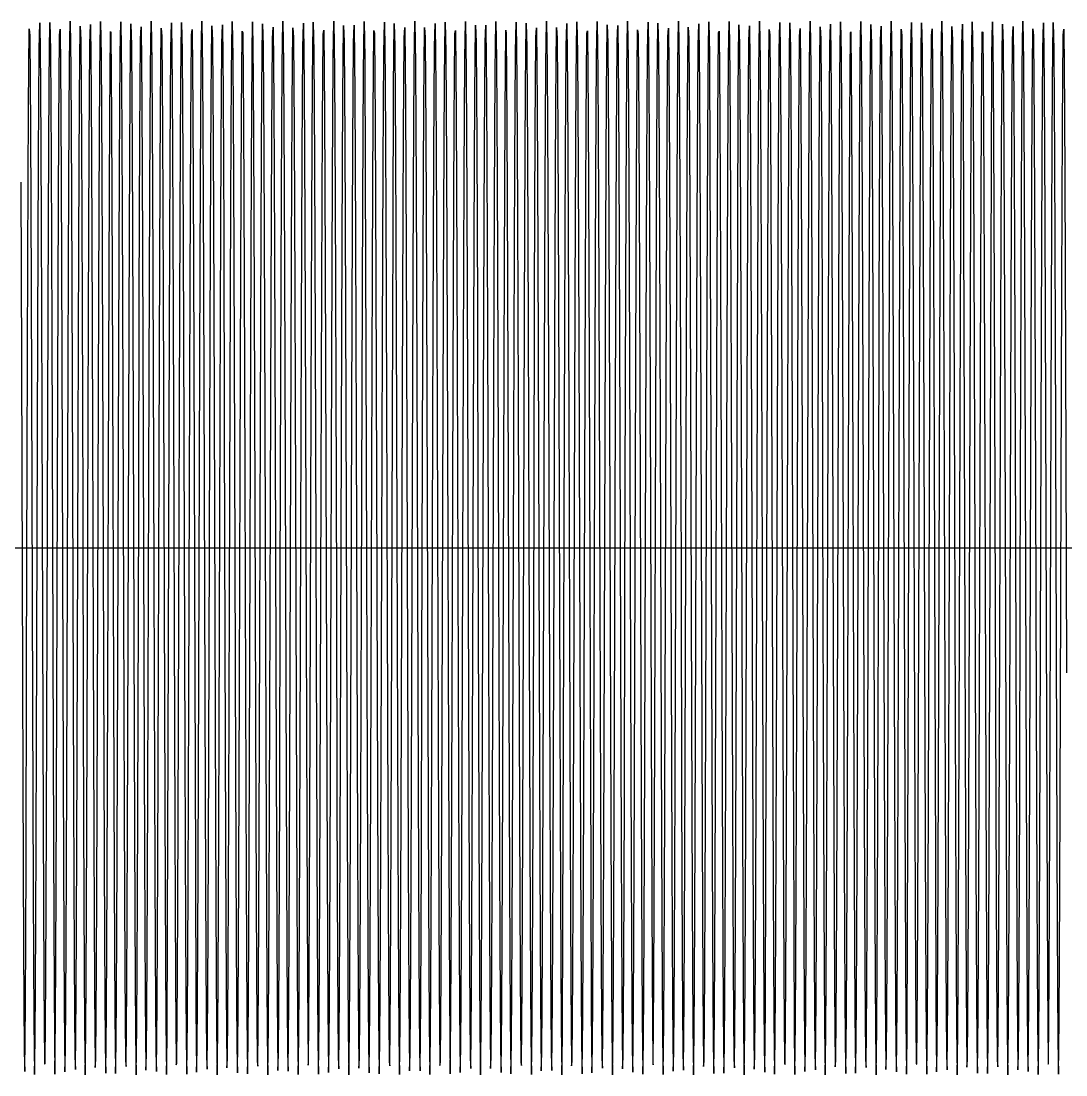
# Model space of a CAD drawing. Header units: metres. Extents: x 5 to 509, y -1 to 159.
# Drawn here: x 396.14 to 412, y 95 to 111 of the extents above; entities that cross this region are included whole.
import ezdxf

# ---------------------------------------------------------------- set-up
doc = ezdxf.new("R2010")
doc.units = ezdxf.units.M
doc.layers.add('BASE', color=8, linetype='Continuous')
doc.layers.add('WAVE', color=7, linetype='Continuous')

msp = doc.modelspace()

# ---------------------------------------------------------------- linework, layer by layer
at = {"layer": 'BASE'}
msp.add_line((29, 103), (501, 103), dxfattribs=at)
at = {"layer": 'WAVE'}
msp.add_lwpolyline([(396.135, 108.554), (396.145, 105.81), (396.155, 102.604), (396.165, 99.463), (396.175, 96.904), (396.185, 95.348), (396.195, 95.05), (396.205, 96.061), (396.215, 98.213), (396.225, 101.152), (396.235, 104.395), (396.245, 107.409), (396.255, 109.698), (396.265, 110.884), (396.275, 110.774), (396.285, 109.385), (396.295, 106.945), (396.305, 103.857), (396.315, 100.627), (396.325, 97.788), (396.335, 95.806), (396.345, 95.008), (396.355, 95.524), (396.365, 97.271), (396.375, 99.959), (396.385, 103.148), (396.395, 106.313), (396.405, 108.932), (396.415, 110.576), (396.425, 110.973), (396.435, 110.059), (396.445, 107.983), (396.455, 105.088), (396.465, 101.849), (396.475, 98.799), (396.485, 96.441), (396.495, 95.161), (396.505, 95.171), (396.515, 96.469), (396.525, 98.841), (396.535, 101.898), (396.545, 105.135), (396.555, 108.022), (396.565, 110.082), (396.575, 110.977), (396.585, 110.56), (396.595, 108.899), (396.605, 106.268), (396.615, 103.099), (396.625, 99.914), (396.635, 97.236), (396.645, 95.507), (396.655, 95.01), (396.665, 95.828), (396.675, 97.825), (396.685, 100.674), (396.695, 103.905), (396.705, 106.988), (396.715, 109.414), (396.725, 110.785), (396.735, 110.876), (396.745, 109.671), (396.755, 107.368), (396.765, 104.347), (396.775, 101.104), (396.785, 98.173), (396.795, 96.036), (396.805, 95.045), (396.815, 95.362), (396.825, 96.936), (396.835, 99.507), (396.845, 102.653), (396.855, 105.856), (396.865, 108.589), (396.875, 110.403), (396.885, 110.998), (396.895, 110.278), (396.905, 108.361), (396.915, 105.562), (396.925, 102.341), (396.935, 99.229), (396.945, 96.737), (396.955, 95.275), (396.965, 95.084), (396.975, 96.196), (396.985, 98.427), (396.995, 101.41), (397.005, 104.654), (397.015, 107.627), (397.025, 109.838), (397.035, 110.925), (397.045, 110.708), (397.055, 109.222), (397.065, 106.714), (397.075, 103.594), (397.085, 100.376), (397.095, 97.591), (397.105, 95.695), (397.115, 95.001), (397.125, 95.622), (397.135, 97.458), (397.145, 100.205), (397.155, 103.412), (397.165, 106.551), (397.175, 109.106), (397.185, 110.657), (397.195, 110.948), (397.205, 109.931), (397.215, 107.774), (397.225, 104.832), (397.235, 101.589), (397.245, 98.577), (397.255, 96.293), (397.265, 95.113), (397.275, 95.23), (397.285, 96.625), (397.295, 99.069), (397.305, 102.16), (397.315, 105.388), (397.325, 108.224), (397.335, 110.201), (397.345, 110.993), (397.355, 110.47), (397.365, 108.718), (397.375, 106.026), (397.385, 102.835), (397.395, 99.672), (397.405, 97.057), (397.415, 95.419), (397.425, 95.028), (397.435, 95.949), (397.445, 98.029), (397.455, 100.928), (397.465, 104.167), (397.475, 107.214), (397.485, 109.568), (397.495, 110.842), (397.505, 110.825), (397.515, 109.521), (397.525, 107.145), (397.535, 104.086), (397.545, 100.849), (397.555, 97.966), (397.565, 95.91), (397.575, 95.021), (397.585, 95.445), (397.595, 97.112), (397.605, 99.747), (397.615, 102.917), (397.625, 106.101), (397.635, 108.775), (397.645, 110.499), (397.655, 110.989), (397.665, 110.165), (397.675, 108.162), (397.685, 105.31), (397.695, 102.078), (397.705, 98.998), (397.715, 96.576), (397.725, 95.211), (397.735, 95.127), (397.745, 96.338), (397.755, 98.646), (397.765, 101.669), (397.775, 104.912), (397.785, 107.84), (397.795, 109.972), (397.805, 110.957), (397.815, 110.633), (397.825, 109.053), (397.835, 106.478), (397.845, 103.33), (397.855, 100.129), (397.865, 97.399), (397.875, 95.591), (397.885, 95.002), (397.895, 95.728), (397.905, 97.651), (397.915, 100.454), (397.925, 103.675), (397.935, 106.786), (397.945, 109.273), (397.955, 110.729), (397.965, 110.913), (397.975, 109.796), (397.985, 107.56), (397.995, 104.574), (398.005, 101.33), (398.015, 98.36), (398.025, 96.153), (398.035, 95.073), (398.045, 95.297), (398.055, 96.788), (398.065, 99.301), (398.075, 102.422), (398.085, 105.639), (398.095, 108.421), (398.105, 110.312), (398.115, 111), (398.125, 110.371), (398.135, 108.53), (398.145, 105.78), (398.155, 102.572), (398.165, 99.434), (398.175, 96.883), (398.185, 95.339), (398.195, 95.054), (398.205, 96.077), (398.215, 98.239), (398.225, 101.184), (398.235, 104.427), (398.245, 107.436), (398.255, 109.716), (398.265, 110.89), (398.275, 110.766), (398.285, 109.365), (398.295, 106.917), (398.305, 103.824), (398.315, 100.596), (398.325, 97.763), (398.335, 95.792), (398.345, 95.006), (398.355, 95.536), (398.365, 97.293), (398.375, 99.99), (398.385, 103.181), (398.395, 106.343), (398.405, 108.954), (398.415, 110.587), (398.425, 110.971), (398.435, 110.044), (398.445, 107.958), (398.455, 105.056), (398.465, 101.817), (398.475, 98.772), (398.485, 96.422), (398.495, 95.155), (398.505, 95.178), (398.515, 96.488), (398.525, 98.869), (398.535, 101.93), (398.545, 105.167), (398.555, 108.047), (398.565, 110.097), (398.575, 110.98), (398.585, 110.55), (398.595, 108.877), (398.605, 106.238), (398.615, 103.067), (398.625, 99.884), (398.635, 97.214), (398.645, 95.496), (398.655, 95.012), (398.665, 95.842), (398.675, 97.85), (398.685, 100.705), (398.695, 103.938), (398.705, 107.016), (398.715, 109.434), (398.725, 110.793), (398.735, 110.87), (398.745, 109.653), (398.755, 107.341), (398.765, 104.315), (398.775, 101.073), (398.785, 98.147), (398.795, 96.02), (398.805, 95.042), (398.815, 95.372), (398.825, 96.958), (398.835, 99.537), (398.845, 102.686), (398.855, 105.887), (398.865, 108.612), (398.875, 110.415), (398.885, 110.998), (398.895, 110.265), (398.905, 108.337), (398.915, 105.531), (398.925, 102.308), (398.935, 99.2), (398.945, 96.716), (398.955, 95.267), (398.965, 95.089), (398.975, 96.213), (398.985, 98.453), (398.995, 101.442), (399.005, 104.686), (399.015, 107.654), (399.025, 109.855), (399.035, 110.929), (399.045, 110.699), (399.055, 109.202), (399.065, 106.685), (399.075, 103.561), (399.085, 100.346), (399.095, 97.567), (399.105, 95.681), (399.115, 95), (399.125, 95.635), (399.135, 97.481), (399.145, 100.236), (399.155, 103.445), (399.165, 106.58), (399.175, 109.127), (399.185, 110.666), (399.195, 110.944), (399.205, 109.915), (399.215, 107.748), (399.225, 104.8), (399.235, 101.556), (399.245, 98.55), (399.255, 96.276), (399.265, 95.107), (399.275, 95.238), (399.285, 96.645), (399.295, 99.097), (399.305, 102.192), (399.315, 105.42), (399.325, 108.249), (399.335, 110.215), (399.345, 110.994), (399.355, 110.458), (399.365, 108.695), (399.375, 105.995), (399.385, 102.803), (399.395, 99.643), (399.405, 97.035), (399.415, 95.408), (399.425, 95.031), (399.435, 95.964), (399.445, 98.055), (399.455, 100.959), (399.465, 104.199), (399.475, 107.242), (399.485, 109.587), (399.495, 110.848), (399.505, 110.819), (399.515, 109.503), (399.525, 107.117), (399.535, 104.054), (399.545, 100.817), (399.555, 97.94), (399.565, 95.895), (399.575, 95.019), (399.585, 95.456), (399.595, 97.134), (399.605, 99.777), (399.615, 102.95), (399.625, 106.131), (399.635, 108.797), (399.645, 110.51), (399.655, 110.987), (399.665, 110.15), (399.675, 108.137), (399.685, 105.279), (399.695, 102.046), (399.705, 98.97), (399.715, 96.557), (399.725, 95.203), (399.735, 95.133), (399.745, 96.356), (399.755, 98.673), (399.765, 101.701), (399.775, 104.943), (399.785, 107.866), (399.795, 109.988), (399.805, 110.96), (399.815, 110.623), (399.825, 109.032), (399.835, 106.448), (399.845, 103.298), (399.855, 100.098), (399.865, 97.376), (399.875, 95.579), (399.885, 95.003), (399.895, 95.742), (399.905, 97.675), (399.915, 100.485), (399.925, 103.708), (399.935, 106.814), (399.945, 109.294), (399.955, 110.737), (399.965, 110.908), (399.975, 109.778), (399.985, 107.533), (399.995, 104.542), (400.005, 101.298), (400.015, 98.333), (400.025, 96.136), (400.035, 95.069), (400.045, 95.306), (400.055, 96.809), (400.065, 99.33), (400.075, 102.455), (400.085, 105.67), (400.095, 108.445), (400.105, 110.325), (400.115, 111), (400.125, 110.359), (400.135, 108.507), (400.145, 105.749), (400.155, 102.539), (400.165, 99.405), (400.175, 96.862), (400.185, 95.329), (400.195, 95.058), (400.205, 96.093), (400.215, 98.265), (400.225, 101.216), (400.235, 104.46), (400.245, 107.464), (400.255, 109.733), (400.265, 110.895), (400.275, 110.758), (400.285, 109.345), (400.295, 106.888), (400.305, 103.792), (400.315, 100.565), (400.325, 97.739), (400.335, 95.778), (400.345, 95.005), (400.355, 95.548), (400.365, 97.316), (400.375, 100.02), (400.385, 103.214), (400.395, 106.372), (400.405, 108.976), (400.415, 110.597), (400.425, 110.968), (400.435, 110.028), (400.445, 107.932), (400.455, 105.025), (400.465, 101.784), (400.475, 98.744), (400.485, 96.404), (400.495, 95.149), (400.505, 95.185), (400.515, 96.507), (400.525, 98.897), (400.535, 101.962), (400.545, 105.198), (400.555, 108.072), (400.565, 110.112), (400.575, 110.982), (400.585, 110.539), (400.595, 108.855), (400.605, 106.208), (400.615, 103.034), (400.625, 99.854), (400.635, 97.191), (400.645, 95.484), (400.655, 95.014), (400.665, 95.857), (400.675, 97.875), (400.685, 100.737), (400.695, 103.97), (400.705, 107.044), (400.715, 109.453), (400.725, 110.8), (400.735, 110.864), (400.745, 109.634), (400.755, 107.313), (400.765, 104.283), (400.775, 101.041), (400.785, 98.121), (400.795, 96.005), (400.805, 95.038), (400.815, 95.382), (400.825, 96.979), (400.835, 99.566), (400.845, 102.719), (400.855, 105.917), (400.865, 108.636), (400.875, 110.427), (400.885, 110.997), (400.895, 110.251), (400.905, 108.312), (400.915, 105.5), (400.925, 102.276), (400.935, 99.171), (400.945, 96.696), (400.955, 95.258), (400.965, 95.094), (400.975, 96.23), (400.985, 98.48), (400.995, 101.474), (401.005, 104.718), (401.015, 107.68), (401.025, 109.872), (401.035, 110.933), (401.045, 110.69), (401.055, 109.181), (401.065, 106.656), (401.075, 103.529), (401.085, 100.315), (401.095, 97.543), (401.105, 95.668), (401.115, 95), (401.125, 95.648), (401.135, 97.505), (401.145, 100.266), (401.155, 103.477), (401.165, 106.61), (401.175, 109.148), (401.185, 110.675), (401.195, 110.94), (401.205, 109.898), (401.215, 107.722), (401.225, 104.769), (401.235, 101.524), (401.245, 98.523), (401.255, 96.258), (401.265, 95.102), (401.275, 95.246), (401.285, 96.665), (401.295, 99.126), (401.305, 102.225), (401.315, 105.451), (401.325, 108.274), (401.335, 110.229), (401.345, 110.995), (401.355, 110.446), (401.365, 108.672), (401.375, 105.965), (401.385, 102.77), (401.395, 99.613), (401.405, 97.013), (401.415, 95.398), (401.425, 95.034), (401.435, 95.98), (401.445, 98.081), (401.455, 100.991), (401.465, 104.232), (401.475, 107.27), (401.485, 109.606), (401.495, 110.855), (401.505, 110.812), (401.515, 109.483), (401.525, 107.089), (401.535, 104.021), (401.545, 100.786), (401.555, 97.915), (401.565, 95.88), (401.575, 95.017), (401.585, 95.467), (401.595, 97.156), (401.605, 99.807), (401.615, 102.982), (401.625, 106.161), (401.635, 108.82), (401.645, 110.521), (401.655, 110.985), (401.665, 110.136), (401.675, 108.112), (401.685, 105.248), (401.695, 102.013), (401.705, 98.942), (401.715, 96.537), (401.725, 95.196), (401.735, 95.139), (401.745, 96.375), (401.755, 98.7), (401.765, 101.734), (401.775, 104.975), (401.785, 107.892), (401.795, 110.003), (401.805, 110.963), (401.815, 110.613), (401.825, 109.01), (401.835, 106.419), (401.845, 103.265), (401.855, 100.068), (401.865, 97.353), (401.875, 95.567), (401.885, 95.004), (401.895, 95.756), (401.905, 97.7), (401.915, 100.516), (401.925, 103.74), (401.935, 106.843), (401.945, 109.314), (401.955, 110.746), (401.965, 110.903), (401.975, 109.761), (401.985, 107.506), (401.995, 104.51), (402.005, 101.266), (402.015, 98.307), (402.025, 96.12), (402.035, 95.064), (402.045, 95.315), (402.055, 96.829), (402.065, 99.359), (402.075, 102.488), (402.085, 105.701), (402.095, 108.469), (402.105, 110.338), (402.115, 111), (402.125, 110.346), (402.135, 108.483), (402.145, 105.718), (402.155, 102.506), (402.165, 99.376), (402.175, 96.841), (402.185, 95.32), (402.195, 95.062), (402.205, 96.11), (402.215, 98.291), (402.225, 101.247), (402.235, 104.492), (402.245, 107.491), (402.255, 109.751), (402.265, 110.9), (402.275, 110.75), (402.285, 109.325), (402.295, 106.86), (402.305, 103.759), (402.315, 100.534), (402.325, 97.714), (402.335, 95.764), (402.345, 95.004), (402.355, 95.56), (402.365, 97.339), (402.375, 100.05), (402.385, 103.246), (402.395, 106.402), (402.405, 108.998), (402.415, 110.607), (402.425, 110.965), (402.435, 110.012), (402.445, 107.906), (402.455, 104.993), (402.465, 101.752), (402.475, 98.716), (402.485, 96.385), (402.495, 95.142), (402.505, 95.192), (402.515, 96.526), (402.525, 98.925), (402.535, 101.995), (402.545, 105.23), (402.555, 108.098), (402.565, 110.127), (402.575, 110.984), (402.585, 110.528), (402.595, 108.833), (402.605, 106.178), (402.615, 103.001), (402.625, 99.824), (402.635, 97.169), (402.645, 95.473), (402.655, 95.016), (402.665, 95.872), (402.675, 97.9), (402.685, 100.768), (402.695, 104.003), (402.705, 107.073), (402.715, 109.472), (402.725, 110.807), (402.735, 110.858), (402.745, 109.616), (402.755, 107.286), (402.765, 104.25), (402.775, 101.009), (402.785, 98.096), (402.795, 95.989), (402.805, 95.035), (402.815, 95.392), (402.825, 97.001), (402.835, 99.596), (402.845, 102.751), (402.855, 105.947), (402.865, 108.659), (402.875, 110.439), (402.885, 110.996), (402.895, 110.237), (402.905, 108.288), (402.915, 105.469), (402.925, 102.243), (402.935, 99.142), (402.945, 96.676), (402.955, 95.25), (402.965, 95.099), (402.975, 96.248), (402.985, 98.507), (402.995, 101.506), (403.005, 104.75), (403.015, 107.707), (403.025, 109.889), (403.035, 110.938), (403.045, 110.681), (403.055, 109.16), (403.065, 106.626), (403.075, 103.496), (403.085, 100.284), (403.095, 97.519), (403.105, 95.655), (403.115, 95), (403.125, 95.661), (403.135, 97.529), (403.145, 100.297), (403.155, 103.51), (403.165, 106.639), (403.175, 109.169), (403.185, 110.685), (403.195, 110.936), (403.205, 109.882), (403.215, 107.695), (403.225, 104.737), (403.235, 101.492), (403.245, 98.496), (403.255, 96.24), (403.265, 95.097), (403.275, 95.254), (403.285, 96.685), (403.295, 99.155), (403.305, 102.257), (403.315, 105.482), (403.325, 108.298), (403.335, 110.243), (403.345, 110.996), (403.355, 110.434), (403.365, 108.649), (403.375, 105.935), (403.385, 102.737), (403.395, 99.583), (403.405, 96.991), (403.415, 95.388), (403.425, 95.037), (403.435, 95.995), (403.445, 98.106), (403.455, 101.023), (403.465, 104.264), (403.475, 107.297), (403.485, 109.624), (403.495, 110.861), (403.505, 110.804), (403.515, 109.464), (403.525, 107.061), (403.535, 103.989), (403.545, 100.755), (403.555, 97.89), (403.565, 95.865), (403.575, 95.015), (403.585, 95.478), (403.595, 97.178), (403.605, 99.837), (403.615, 103.015), (403.625, 106.191), (403.635, 108.842), (403.645, 110.532), (403.655, 110.983), (403.665, 110.121), (403.675, 108.087), (403.685, 105.216), (403.695, 101.981), (403.705, 98.913), (403.715, 96.518), (403.725, 95.189), (403.735, 95.145), (403.745, 96.393), (403.755, 98.728), (403.765, 101.766), (403.775, 105.007), (403.785, 107.917), (403.795, 110.019), (403.805, 110.966), (403.815, 110.603), (403.825, 108.989), (403.835, 106.389), (403.845, 103.232), (403.855, 100.037), (403.865, 97.33), (403.875, 95.555), (403.885, 95.005), (403.895, 95.77), (403.905, 97.724), (403.915, 100.547), (403.925, 103.773), (403.935, 106.872), (403.945, 109.334), (403.955, 110.754), (403.965, 110.898), (403.975, 109.743), (403.985, 107.479), (403.995, 104.478), (404.005, 101.234), (404.015, 98.28), (404.025, 96.103), (404.035, 95.06), (404.045, 95.324), (404.055, 96.85), (404.065, 99.388), (404.075, 102.52), (404.085, 105.731), (404.095, 108.493), (404.105, 110.351), (404.115, 111), (404.125, 110.333), (404.135, 108.459), (404.145, 105.688), (404.155, 102.474), (404.165, 99.347), (404.175, 96.82), (404.185, 95.311), (404.195, 95.066), (404.205, 96.127), (404.215, 98.318), (404.225, 101.279), (404.235, 104.524), (404.245, 107.518), (404.255, 109.768), (404.265, 110.905), (404.275, 110.742), (404.285, 109.305), (404.295, 106.831), (404.305, 103.727), (404.315, 100.503), (404.325, 97.69), (404.335, 95.75), (404.345, 95.003), (404.355, 95.572), (404.365, 97.363), (404.375, 100.081), (404.385, 103.279), (404.395, 106.431), (404.405, 109.019), (404.415, 110.617), (404.425, 110.962), (404.435, 109.997), (404.445, 107.881), (404.455, 104.962), (404.465, 101.72), (404.475, 98.689), (404.485, 96.367), (404.495, 95.136), (404.505, 95.199), (404.515, 96.545), (404.525, 98.953), (404.535, 102.027), (404.545, 105.261), (404.555, 108.123), (404.565, 110.142), (404.575, 110.986), (404.585, 110.517), (404.595, 108.81), (404.605, 106.148), (404.615, 102.969), (404.625, 99.794), (404.635, 97.147), (404.645, 95.462), (404.655, 95.018), (404.665, 95.887), (404.675, 97.926), (404.685, 100.799), (404.695, 104.035), (404.705, 107.101), (404.715, 109.492), (404.725, 110.815), (404.735, 110.852), (404.745, 109.598), (404.755, 107.258), (404.765, 104.218), (404.775, 100.978), (404.785, 98.07), (404.795, 95.973), (404.805, 95.032), (404.815, 95.402), (404.825, 97.022), (404.835, 99.625), (404.845, 102.784), (404.855, 105.978), (404.865, 108.682), (404.875, 110.451), (404.885, 110.995), (404.895, 110.223), (404.905, 108.263), (404.915, 105.438), (404.925, 102.211), (404.935, 99.114), (404.945, 96.656), (404.955, 95.242), (404.965, 95.104), (404.975, 96.265), (404.985, 98.534), (404.995, 101.538), (405.006, 104.782), (405.016, 107.733), (405.026, 109.905), (405.036, 110.942), (405.046, 110.672), (405.056, 109.139), (405.066, 106.597), (405.076, 103.463), (405.086, 100.253), (405.096, 97.495), (405.106, 95.642), (405.116, 95), (405.126, 95.674), (405.136, 97.553), (405.146, 100.328), (405.156, 103.542), (405.166, 106.668), (405.176, 109.19), (405.186, 110.694), (405.196, 110.932), (405.206, 109.865), (405.216, 107.669), (405.226, 104.705), (405.236, 101.46), (405.246, 98.469), (405.256, 96.223), (405.266, 95.092), (405.276, 95.262), (405.286, 96.705), (405.296, 99.183), (405.306, 102.29), (405.316, 105.513), (405.326, 108.323), (405.336, 110.257), (405.346, 110.997), (405.356, 110.422), (405.366, 108.626), (405.376, 105.904), (405.386, 102.705), (405.396, 99.554), (405.406, 96.97), (405.416, 95.378), (405.426, 95.04), (405.436, 96.011), (405.446, 98.132), (405.456, 101.054), (405.466, 104.296), (405.476, 107.325), (405.486, 109.642), (405.496, 110.867), (405.506, 110.797), (405.516, 109.445), (405.526, 107.032), (405.536, 103.957), (405.546, 100.723), (405.556, 97.865), (405.566, 95.851), (405.576, 95.013), (405.586, 95.489), (405.596, 97.201), (405.606, 99.867), (405.616, 103.048), (405.626, 106.221), (405.636, 108.865), (405.646, 110.543), (405.656, 110.981), (405.666, 110.106), (405.676, 108.062), (405.686, 105.185), (405.696, 101.949), (405.706, 98.885), (405.716, 96.499), (405.726, 95.182), (405.736, 95.151), (405.746, 96.412), (405.756, 98.756), (405.766, 101.798), (405.776, 105.038), (405.786, 107.943), (405.796, 110.035), (405.806, 110.969), (405.816, 110.593), (405.826, 108.967), (405.836, 106.36), (405.846, 103.2), (405.856, 100.007), (405.866, 97.307), (405.876, 95.543), (405.886, 95.006), (405.896, 95.784), (405.906, 97.749), (405.916, 100.578), (405.926, 103.805), (405.936, 106.9), (405.946, 109.354), (405.956, 110.762), (405.966, 110.893), (405.976, 109.726), (405.986, 107.452), (405.996, 104.446), (406.006, 101.202), (406.016, 98.254), (406.026, 96.087), (406.036, 95.056), (406.046, 95.333), (406.056, 96.871), (406.066, 99.417), (406.076, 102.553), (406.086, 105.762), (406.096, 108.517), (406.106, 110.364), (406.116, 111), (406.126, 110.32), (406.136, 108.435), (406.146, 105.657), (406.156, 102.441), (406.166, 99.318), (406.176, 96.8), (406.186, 95.302), (406.196, 95.07), (406.206, 96.143), (406.216, 98.344), (406.226, 101.311), (406.236, 104.556), (406.246, 107.545), (406.256, 109.786), (406.266, 110.91), (406.276, 110.734), (406.286, 109.285), (406.296, 106.802), (406.306, 103.694), (406.316, 100.472), (406.326, 97.665), (406.336, 95.736), (406.346, 95.002), (406.356, 95.584), (406.366, 97.386), (406.376, 100.111), (406.386, 103.312), (406.396, 106.461), (406.406, 109.041), (406.416, 110.627), (406.426, 110.959), (406.436, 109.981), (406.446, 107.855), (406.456, 104.93), (406.466, 101.688), (406.476, 98.661), (406.486, 96.349), (406.496, 95.13), (406.506, 95.206), (406.516, 96.565), (406.526, 98.982), (406.536, 102.06), (406.546, 105.292), (406.556, 108.148), (406.566, 110.157), (406.576, 110.988), (406.586, 110.505), (406.596, 108.788), (406.606, 106.118), (406.616, 102.936), (406.626, 99.764), (406.636, 97.124), (406.646, 95.451), (406.656, 95.02), (406.666, 95.902), (406.676, 97.951), (406.686, 100.831), (406.696, 104.068), (406.706, 107.129), (406.716, 109.511), (406.726, 110.821), (406.736, 110.846), (406.746, 109.579), (406.756, 107.23), (406.766, 104.186), (406.776, 100.946), (406.786, 98.044), (406.796, 95.957), (406.806, 95.029), (406.816, 95.413), (406.826, 97.044), (406.836, 99.655), (406.846, 102.817), (406.856, 106.008), (406.866, 108.705), (406.876, 110.463), (406.886, 110.994), (406.896, 110.209), (406.906, 108.239), (406.916, 105.406), (406.926, 102.178), (406.936, 99.085), (406.946, 96.636), (406.956, 95.234), (406.966, 95.11), (406.976, 96.283), (406.986, 98.562), (406.996, 101.57), (407.006, 104.814), (407.016, 107.759), (407.026, 109.922), (407.036, 110.945), (407.046, 110.662), (407.056, 109.118), (407.066, 106.568), (407.076, 103.431), (407.086, 100.223), (407.096, 97.471), (407.106, 95.63), (407.116, 95), (407.126, 95.687), (407.136, 97.577), (407.146, 100.359), (407.156, 103.575), (407.166, 106.697), (407.176, 109.211), (407.186, 110.703), (407.196, 110.927), (407.206, 109.848), (407.216, 107.642), (407.226, 104.673), (407.236, 101.428), (407.246, 98.442), (407.256, 96.206), (407.266, 95.087), (407.276, 95.27), (407.286, 96.725), (407.296, 99.212), (407.306, 102.322), (407.316, 105.544), (407.326, 108.347), (407.336, 110.271), (407.346, 110.998), (407.356, 110.41), (407.366, 108.603), (407.376, 105.874), (407.386, 102.672), (407.396, 99.524), (407.406, 96.948), (407.416, 95.368), (407.426, 95.043), (407.436, 96.027), (407.446, 98.158), (407.456, 101.086), (407.466, 104.328), (407.476, 107.352), (407.486, 109.66), (407.496, 110.873), (407.506, 110.79), (407.516, 109.426), (407.526, 107.004), (407.536, 103.924), (407.546, 100.692), (407.556, 97.84), (407.566, 95.836), (407.576, 95.011), (407.586, 95.5), (407.596, 97.223), (407.606, 99.897), (407.616, 103.08), (407.626, 106.251), (407.636, 108.887), (407.646, 110.554), (407.656, 110.979), (407.666, 110.091), (407.676, 108.036), (407.686, 105.153), (407.696, 101.916), (407.706, 98.857), (407.716, 96.48), (407.726, 95.175), (407.736, 95.158), (407.746, 96.43), (407.756, 98.783), (407.766, 101.83), (407.776, 105.07), (407.786, 107.969), (407.796, 110.05), (407.806, 110.972), (407.816, 110.582), (407.826, 108.945), (407.836, 106.33), (407.846, 103.167), (407.856, 99.977), (407.866, 97.284), (407.876, 95.531), (407.886, 95.007), (407.896, 95.798), (407.906, 97.774), (407.916, 100.609), (407.926, 103.838), (407.936, 106.929), (407.946, 109.373), (407.956, 110.77), (407.966, 110.888), (407.976, 109.708), (407.986, 107.425), (407.996, 104.414), (408.006, 101.17), (408.016, 98.228), (408.026, 96.07), (408.036, 95.053), (408.046, 95.343), (408.056, 96.892), (408.066, 99.447), (408.076, 102.585), (408.086, 105.793), (408.096, 108.54), (408.106, 110.377), (408.116, 111), (408.126, 110.306), (408.136, 108.411), (408.146, 105.626), (408.156, 102.409), (408.166, 99.289), (408.176, 96.779), (408.186, 95.293), (408.196, 95.075), (408.206, 96.16), (408.216, 98.371), (408.226, 101.343), (408.236, 104.588), (408.246, 107.571), (408.256, 109.803), (408.266, 110.915), (408.276, 110.725), (408.286, 109.265), (408.296, 106.774), (408.306, 103.662), (408.316, 100.441), (408.326, 97.641), (408.336, 95.723), (408.346, 95.002), (408.356, 95.596), (408.366, 97.409), (408.376, 100.142), (408.386, 103.344), (408.396, 106.49), (408.406, 109.062), (408.416, 110.637), (408.426, 110.955), (408.436, 109.965), (408.446, 107.829), (408.456, 104.898), (408.466, 101.655), (408.476, 98.634), (408.486, 96.331), (408.496, 95.124), (408.506, 95.214), (408.516, 96.584), (408.526, 99.01), (408.536, 102.092), (408.546, 105.324), (408.556, 108.173), (408.566, 110.171), (408.576, 110.99), (408.586, 110.494), (408.596, 108.765), (408.606, 106.088), (408.616, 102.903), (408.626, 99.734), (408.636, 97.102), (408.646, 95.441), (408.656, 95.022), (408.666, 95.917), (408.676, 97.976), (408.686, 100.862), (408.696, 104.1), (408.706, 107.157), (408.716, 109.529), (408.726, 110.828), (408.736, 110.839), (408.746, 109.561), (408.756, 107.203), (408.766, 104.153), (408.776, 100.914), (408.786, 98.018), (408.796, 95.942), (408.806, 95.027), (408.816, 95.423), (408.826, 97.066), (408.836, 99.685), (408.846, 102.849), (408.856, 106.038), (408.866, 108.728), (408.876, 110.475), (408.886, 110.992), (408.896, 110.195), (408.906, 108.214), (408.916, 105.375), (408.926, 102.146), (408.936, 99.057), (408.946, 96.617), (408.956, 95.227), (408.966, 95.115), (408.976, 96.301), (408.986, 98.589), (408.996, 101.602), (409.006, 104.846), (409.016, 107.785), (409.026, 109.938), (409.036, 110.949), (409.046, 110.653), (409.056, 109.097), (409.066, 106.539), (409.076, 103.398), (409.086, 100.192), (409.096, 97.448), (409.106, 95.617), (409.116, 95.001), (409.126, 95.7), (409.136, 97.601), (409.146, 100.39), (409.156, 103.608), (409.166, 106.726), (409.176, 109.231), (409.186, 110.711), (409.196, 110.923), (409.206, 109.831), (409.216, 107.616), (409.226, 104.641), (409.236, 101.396), (409.246, 98.415), (409.256, 96.189), (409.266, 95.082), (409.276, 95.279), (409.286, 96.745), (409.296, 99.241), (409.306, 102.355), (409.316, 105.575), (409.326, 108.371), (409.336, 110.284), (409.346, 110.999), (409.356, 110.397), (409.366, 108.579), (409.376, 105.843), (409.386, 102.639), (409.396, 99.495), (409.406, 96.927), (409.416, 95.358), (409.426, 95.047), (409.436, 96.043), (409.446, 98.184), (409.456, 101.118), (409.466, 104.361), (409.476, 107.38), (409.486, 109.678), (409.496, 110.878), (409.506, 110.782), (409.516, 109.406), (409.526, 106.976), (409.536, 103.892), (409.546, 100.661), (409.556, 97.815), (409.566, 95.822), (409.576, 95.01), (409.586, 95.512), (409.596, 97.246), (409.606, 99.927), (409.616, 103.113), (409.626, 106.281), (409.636, 108.909), (409.646, 110.565), (409.656, 110.976), (409.666, 110.076), (409.676, 108.011), (409.686, 105.122), (409.696, 101.884), (409.706, 98.829), (409.716, 96.461), (409.726, 95.168), (409.736, 95.164), (409.746, 96.449), (409.756, 98.811), (409.766, 101.863), (409.776, 105.101), (409.786, 107.994), (409.796, 110.066), (409.806, 110.975), (409.816, 110.572), (409.826, 108.923), (409.836, 106.3), (409.846, 103.134), (409.856, 99.947), (409.866, 97.261), (409.876, 95.519), (409.886, 95.009), (409.896, 95.812), (409.906, 97.798), (409.916, 100.64), (409.926, 103.87), (409.936, 106.957), (409.946, 109.393), (409.956, 110.777), (409.966, 110.882), (409.976, 109.69), (409.986, 107.398), (409.996, 104.382), (410.006, 101.138), (410.016, 98.201), (410.026, 96.054), (410.036, 95.049), (410.046, 95.352), (410.056, 96.913), (410.066, 99.476), (410.076, 102.618), (410.086, 105.823), (410.096, 108.564), (410.106, 110.389), (410.116, 110.999), (410.126, 110.293), (410.136, 108.387), (410.146, 105.595), (410.156, 102.376), (410.166, 99.26), (410.176, 96.759), (410.186, 95.284), (410.196, 95.079), (410.206, 96.177), (410.216, 98.398), (410.226, 101.375), (410.236, 104.62), (410.246, 107.598), (410.256, 109.82), (410.266, 110.92), (410.276, 110.717), (410.286, 109.244), (410.296, 106.745), (410.306, 103.629), (410.316, 100.41), (410.326, 97.617), (410.336, 95.709), (410.346, 95.001), (410.356, 95.609), (410.366, 97.432), (410.376, 100.172), (410.386, 103.377), (410.396, 106.52), (410.406, 109.083), (410.416, 110.646), (410.426, 110.952), (410.436, 109.949), (410.446, 107.803), (410.456, 104.866), (410.466, 101.623), (410.476, 98.607), (410.486, 96.313), (410.496, 95.119), (410.506, 95.222), (410.516, 96.604), (410.526, 99.038), (410.536, 102.125), (410.546, 105.355), (410.556, 108.198), (410.566, 110.186), (410.576, 110.991), (410.586, 110.482), (410.596, 108.743), (410.606, 106.058), (410.616, 102.871), (410.626, 99.704), (410.636, 97.08), (410.646, 95.43), (410.656, 95.025), (410.666, 95.932), (410.676, 98.002), (410.686, 100.894), (410.696, 104.132), (410.706, 107.184), (410.716, 109.548), (410.726, 110.835), (410.736, 110.833), (410.746, 109.542), (410.756, 107.175), (410.766, 104.121), (410.776, 100.883), (410.786, 97.993), (410.796, 95.927), (410.806, 95.024), (410.816, 95.434), (410.826, 97.088), (410.836, 99.715), (410.846, 102.882), (410.856, 106.069), (410.866, 108.75), (410.876, 110.486), (410.886, 110.991), (410.896, 110.181), (410.906, 108.189), (410.916, 105.344), (410.926, 102.113), (410.936, 99.029), (410.946, 96.597), (410.956, 95.219), (410.966, 95.121), (410.976, 96.319), (410.986, 98.616), (410.996, 101.634), (411.006, 104.877), (411.016, 107.812), (411.026, 109.954), (411.036, 110.953), (411.046, 110.643), (411.056, 109.076), (411.066, 106.51), (411.076, 103.366), (411.086, 100.161), (411.096, 97.424), (411.106, 95.604), (411.116, 95.001), (411.126, 95.714), (411.136, 97.625), (411.146, 100.42), (411.156, 103.64), (411.166, 106.755), (411.176, 109.252), (411.186, 110.72), (411.196, 110.918), (411.206, 109.814), (411.216, 107.589), (411.226, 104.609), (411.236, 101.364), (411.246, 98.388), (411.256, 96.171), (411.266, 95.078), (411.276, 95.287), (411.286, 96.766), (411.296, 99.27), (411.306, 102.387), (411.316, 105.606), (411.326, 108.395), (411.336, 110.298), (411.346, 110.999), (411.356, 110.385), (411.366, 108.556), (411.376, 105.813), (411.386, 102.607), (411.396, 99.466), (411.406, 96.906), (411.416, 95.349), (411.426, 95.05), (411.436, 96.059), (411.446, 98.211), (411.456, 101.149), (411.466, 104.393), (411.476, 107.407), (411.486, 109.696), (411.496, 110.884), (411.506, 110.775), (411.516, 109.386), (411.526, 106.947), (411.536, 103.859), (411.546, 100.63), (411.556, 97.79), (411.566, 95.807), (411.576, 95.008), (411.586, 95.523), (411.596, 97.269), (411.606, 99.957), (411.616, 103.146), (411.626, 106.311), (411.636, 108.931), (411.646, 110.575), (411.656, 110.974), (411.666, 110.06), (411.676, 107.985), (411.686, 105.09), (411.696, 101.852), (411.706, 98.802), (411.716, 96.442), (411.726, 95.162), (411.736, 95.171), (411.746, 96.468), (411.756, 98.839), (411.766, 101.895), (411.776, 105.133), (411.786, 108.02), (411.796, 110.081), (411.806, 110.977), (411.816, 110.561), (411.826, 108.901), (411.836, 106.27), (411.846, 103.102), (411.856, 99.916), (411.866, 97.238), (411.876, 95.508), (411.886, 95.01), (411.896, 95.827), (411.906, 97.823), (411.916, 100.672), (411.926, 103.903), (411.936, 106.986), (411.946, 109.413), (411.956, 110.785), (411.966, 110.876), (411.976, 109.672), (411.986, 107.37), (411.996, 104.349), (412.006, 101.107)], dxfattribs=at)

doc.saveas('drawing.dxf')
